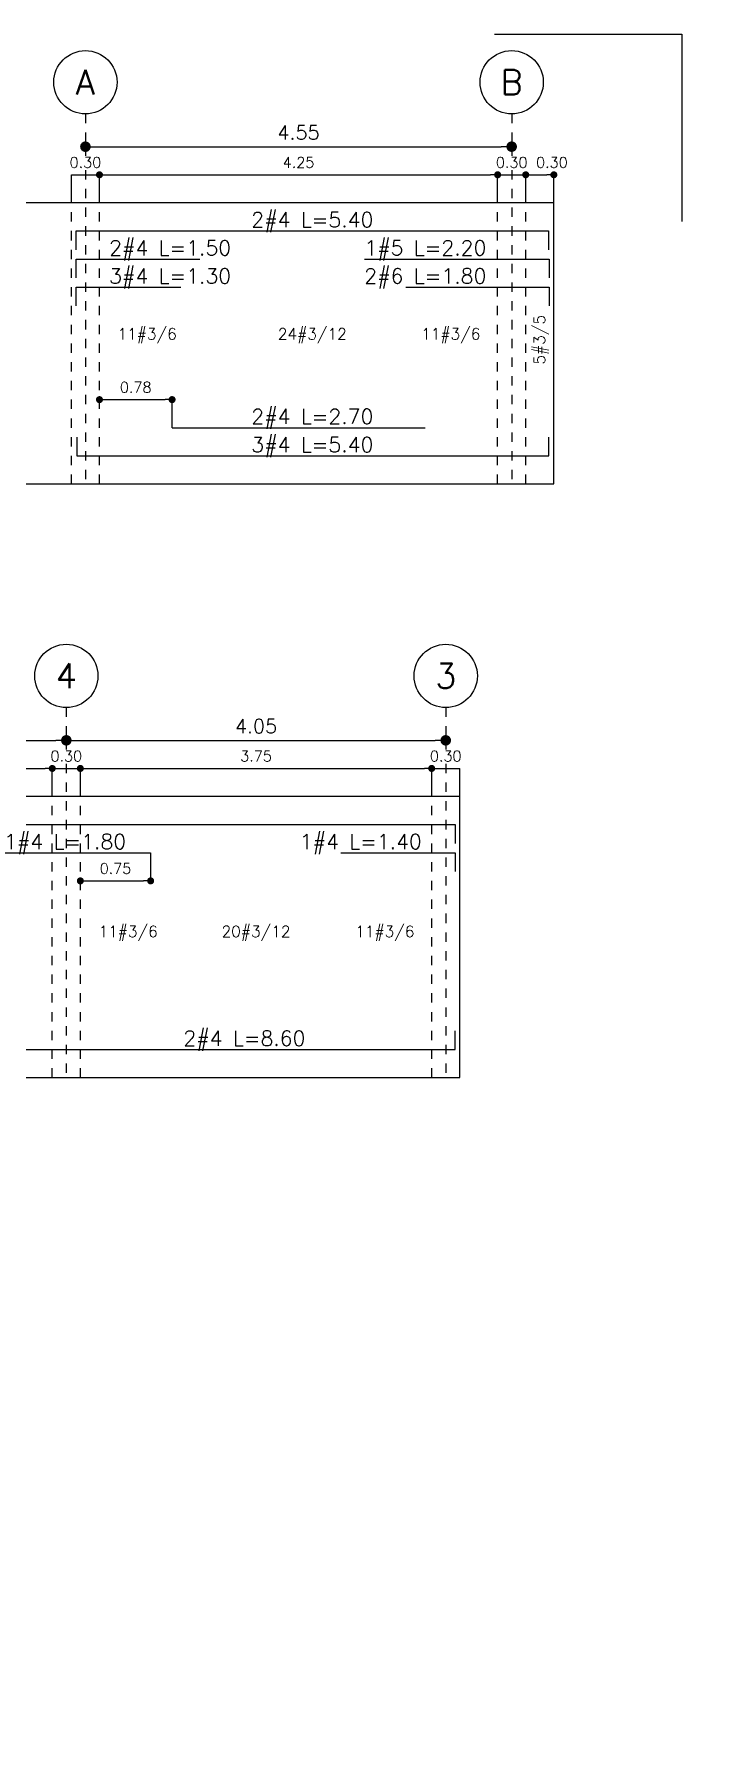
# Model space of a CAD drawing. Header units: millimetres. Extents: x -42 to 124, y -10 to 43.
# Drawn here: x 75.42 to 82.55, y 22.39 to 40.62 of the extents above; entities that cross this region are included whole.
import ezdxf
from ezdxf import colors
from ezdxf.entities.mleader import LeaderData, LeaderLine
from ezdxf.enums import TextEntityAlignment as Align
from ezdxf.math import Vec2, Vec3

# ---------------------------------------------------------------- set-up
doc = ezdxf.new("R2010")
doc.units = ezdxf.units.MM
doc.header["$LTSCALE"] = 0.01
doc.header["$PDMODE"] = 3
doc.linetypes.add('DASHDOT', pattern=[1, 0.5, -0.25, 0, -0.25])
doc.linetypes.add('DASHED2', pattern=[0.375, 0.25, -0.125])
for name, color, linetype in [('FC_BORDES', 4, 'Continuous'), ('FC_CIRCULO DE EJES', 3, 'Continuous'), ('FC_COTAS', 1, 'Continuous'), ('FC_COTAS @ 25', 1, 'Continuous'), ('FC_COTAS @ 75', 1, 'Continuous'), ('FC_COTAS EJES', 1, 'Continuous'), ('FC_COTAS EJES @ 75', 1, 'Continuous'), ('FC_EJES', 1, 'DASHDOT'), ('FC_PROYECCION', 6, 'DASHED2'), ('FC_R-175', 5, 'Continuous'), ('FC_R-60', 11, 'Continuous'), ('FC_R-80', 11, 'Continuous'), ('FC_REFUERZO', 5, 'Continuous')]:
    doc.layers.add(name, color=color, linetype=linetype)
doc.layers.add('FC_HOJA', color=230, linetype='Continuous', plot=False)
doc.styles.add('FC_TEXT1', font='romans.shx')
doc.styles.get("Standard").update_dxf_attribs({"font": 'romans.shx'})
doc.dimstyles.new('FC_COTAS', dxfattribs={"dimtxt": 0.0015, "dimasz": 0.001, "dimexe": 0, "dimexo": 0, "dimgap": 0.001, "dimtad": 1, "dimtih": 1, "dimtoh": 1, "dimzin": 0, "dimdsep": 46, "dimtxsty": 'FC_TEXT1', "dimblk": 'DOT', "dimcen": 0.09, "dimclrd": 256, "dimclre": 256, "dimclrt": 256, "dimadec": 0, "dimazin": 0, "dimtfac": 1, "dimtix": 1, "dimtmove": 2, "dimatfit": 3, "dimfxl": 1.002, "dimtolj": 1, "dimtzin": 0, "dimlwd": -1, "dimarcsym": 0})
doc.dimstyles.new('FC_COTAS EJES', dxfattribs={"dimtxt": 0.002, "dimasz": 0.0015, "dimexe": 0, "dimexo": 0, "dimgap": 0.001, "dimtad": 1, "dimtih": 1, "dimtoh": 1, "dimzin": 0, "dimdsep": 46, "dimtxsty": 'FC_TEXT1', "dimblk": 'DOT', "dimcen": 0.09, "dimclrd": 256, "dimclre": 256, "dimclrt": 256, "dimadec": 0, "dimazin": 0, "dimtfac": 1, "dimtix": 1, "dimtmove": 2, "dimatfit": 3, "dimfxl": 1.002, "dimtolj": 1, "dimtzin": 0, "dimlwd": -1, "dimarcsym": 0})

# ---------------------------------------------------------------- blocks, each defined once
blk = doc.blocks.new('FC_B_Eje')
at = {"layer": 'FC_CIRCULO DE EJES', "ltscale": 1.5}
blk.add_circle((0, 0), 0.0045, dxfattribs=at)
at = {"ltscale": 1.5, "style": 'FC_TEXT1'}
blk.add_attdef('EJE', text='', height=0.0035, dxfattribs=at).set_placement((0, 0), align=Align.MIDDLE_CENTER)
blk = doc.blocks.new('*D451')
at = {"layer": 'Defpoints', "color": 0, "ltscale": 0.6, "transparency": 16777216}
for p in [(75.82, 38.821), (76.12, 38.821)]:
    blk.add_point(p, dxfattribs=at)
at = {"layer": 'FC_COTAS', "lineweight": -2, "ltscale": 0.6, "transparency": 16777216}
for p, q in [((75.82, 38.821), (75.82, 39.121)), ((76.12, 38.821), (76.12, 39.121))]:
    blk.add_line(p, q, dxfattribs=at)
at = {"layer": 'FC_COTAS', "ltscale": 0.6, "transparency": 16777216}
blk.add_line((75.82, 39.121), (76.12, 39.121), dxfattribs=at)
at = {"layer": 'FC_COTAS', "ltscale": 0.6, "transparency": 16777216, "insert": (75.97, 39.253), "char_height": 0.1125, "attachment_point": 5, "style": 'FC_TEXT1', "bg_fill": 3, "box_fill_scale": 1.1, "bg_fill_color": 256, "bg_fill_true_color": 13158600, "bg_fill_transparency": 0}
blk.add_mtext('\\A1;0.30', dxfattribs=at)
at = {"layer": 'Defpoints', "color": 0, "ltscale": 0.6, "transparency": 16777216}
blk.add_point((76.12, 39.121), dxfattribs=at)
blk = doc.blocks.new('_Dot')
at = {"color": 0, "linetype": 'ByBlock', "lineweight": -2}
blk.add_line((-0.5, 0), (-1, 0), dxfattribs=at)
at = {"color": 0, "linetype": 'ByBlock', "const_width": 0.5}
blk.add_lwpolyline([(-0.25, 0, 1), (0.25, 0, 1)], format="xyb", close=True, dxfattribs=at)
blk = doc.blocks.new('*D452')
at = {"layer": 'Defpoints', "color": 0, "ltscale": 0.6, "transparency": 16777216}
for p in [(80.37, 39.121), (76.12, 38.821), (80.37, 38.821)]:
    blk.add_point(p, dxfattribs=at)
at = {"layer": 'FC_COTAS', "lineweight": -2, "ltscale": 0.6, "transparency": 16777216}
for p, q in [((76.12, 38.821), (76.12, 39.121)), ((80.37, 38.821), (80.37, 39.121))]:
    blk.add_line(p, q, dxfattribs=at)
at = {"layer": 'FC_COTAS', "ltscale": 0.6, "transparency": 16777216}
blk.add_line((76.195, 39.121), (80.295, 39.121), dxfattribs=at)
at = {"layer": 'FC_COTAS', "ltscale": 0.6, "transparency": 16777216, "xscale": 0.075, "yscale": 0.075, "zscale": 0.075, "rotation": 180}
blk.add_blockref('_Dot', (76.12, 39.121), dxfattribs=at)
at = {"layer": 'FC_COTAS', "ltscale": 0.6, "transparency": 16777216, "xscale": 0.075, "yscale": 0.075, "zscale": 0.075}
blk.add_blockref('_Dot', (80.37, 39.121), dxfattribs=at)
at = {"layer": 'FC_COTAS', "ltscale": 0.6, "transparency": 16777216, "insert": (78.245, 39.253), "char_height": 0.1125, "attachment_point": 5, "style": 'FC_TEXT1'}
blk.add_mtext('\\A1;4.25', dxfattribs=at)
blk = doc.blocks.new('*D453')
at = {"layer": 'Defpoints', "color": 0, "ltscale": 0.6, "transparency": 16777216}
for p in [(80.37, 38.821), (80.67, 38.821)]:
    blk.add_point(p, dxfattribs=at)
at = {"layer": 'FC_COTAS', "lineweight": -2, "ltscale": 0.6, "transparency": 16777216}
for p, q in [((80.37, 38.821), (80.37, 39.121)), ((80.67, 38.821), (80.67, 39.121))]:
    blk.add_line(p, q, dxfattribs=at)
at = {"layer": 'FC_COTAS', "ltscale": 0.6, "transparency": 16777216}
blk.add_line((80.37, 39.121), (80.67, 39.121), dxfattribs=at)
at = {"layer": 'FC_COTAS', "ltscale": 0.6, "transparency": 16777216, "insert": (80.52, 39.253), "char_height": 0.1125, "attachment_point": 5, "style": 'FC_TEXT1', "bg_fill": 3, "box_fill_scale": 1.1, "bg_fill_color": 256, "bg_fill_true_color": 13158600, "bg_fill_transparency": 0}
blk.add_mtext('\\A1;0.30', dxfattribs=at)
at = {"layer": 'Defpoints', "color": 0, "ltscale": 0.6, "transparency": 16777216}
blk.add_point((80.67, 39.121), dxfattribs=at)
blk = doc.blocks.new('*D433')
at = {"layer": 'Defpoints', "color": 0, "ltscale": 0.6, "transparency": 16777216}
for p in [(80.97, 39.121), (80.67, 38.821), (80.97, 38.821)]:
    blk.add_point(p, dxfattribs=at)
at = {"layer": 'FC_COTAS', "lineweight": -2, "ltscale": 0.6, "transparency": 16777216}
for p, q in [((80.67, 38.821), (80.67, 39.121)), ((80.97, 38.821), (80.97, 39.121))]:
    blk.add_line(p, q, dxfattribs=at)
at = {"layer": 'FC_COTAS', "ltscale": 0.6, "transparency": 16777216}
blk.add_line((80.745, 39.121), (80.895, 39.121), dxfattribs=at)
at = {"layer": 'FC_COTAS', "ltscale": 0.6, "transparency": 16777216, "xscale": 0.075, "yscale": 0.075, "zscale": 0.075, "rotation": 180}
blk.add_blockref('_Dot', (80.67, 39.121), dxfattribs=at)
at = {"layer": 'FC_COTAS', "ltscale": 0.6, "transparency": 16777216, "xscale": 0.075, "yscale": 0.075, "zscale": 0.075}
blk.add_blockref('_Dot', (80.97, 39.121), dxfattribs=at)
at = {"layer": 'FC_COTAS', "ltscale": 0.6, "transparency": 16777216, "insert": (80.949, 39.253), "char_height": 0.1125, "attachment_point": 5, "style": 'FC_TEXT1'}
blk.add_mtext('\\A1;0.30', dxfattribs=at)
blk = doc.blocks.new('*D454')
at = {"layer": 'Defpoints', "color": 0, "ltscale": 0.6, "transparency": 16777216}
for p in [(75.97, 39.421), (80.52, 39.421), (80.52, 39.421)]:
    blk.add_point(p, dxfattribs=at)
at = {"layer": 'FC_COTAS EJES', "ltscale": 0.6, "transparency": 16777216}
blk.add_line((76.082, 39.421), (80.407, 39.421), dxfattribs=at)
at = {"layer": 'FC_COTAS EJES', "ltscale": 0.6, "transparency": 16777216, "xscale": 0.1125, "yscale": 0.1125, "zscale": 0.1125, "rotation": 180}
blk.add_blockref('_Dot', (75.97, 39.421), dxfattribs=at)
at = {"layer": 'FC_COTAS EJES', "ltscale": 0.6, "transparency": 16777216, "xscale": 0.1125, "yscale": 0.1125, "zscale": 0.1125}
blk.add_blockref('_Dot', (80.52, 39.421), dxfattribs=at)
at = {"layer": 'FC_COTAS EJES', "ltscale": 0.6, "transparency": 16777216, "insert": (78.245, 39.571), "char_height": 0.15, "attachment_point": 5, "style": 'FC_TEXT1'}
blk.add_mtext('\\A1;4.55', dxfattribs=at)
blk = doc.blocks.new('*D488')
at = {"layer": 'Defpoints', "color": 0, "ltscale": 0.6, "transparency": 16777216}
for p in [(75.616, 32.784), (71.956, 32.484), (75.616, 32.484)]:
    blk.add_point(p, dxfattribs=at)
at = {"layer": 'FC_COTAS', "lineweight": -2, "ltscale": 0.6, "transparency": 16777216}
for p, q in [((71.956, 32.484), (71.956, 32.784)), ((75.616, 32.484), (75.616, 32.784))]:
    blk.add_line(p, q, dxfattribs=at)
at = {"layer": 'FC_COTAS', "ltscale": 0.6, "transparency": 16777216}
blk.add_line((72.031, 32.784), (75.541, 32.784), dxfattribs=at)
at = {"layer": 'FC_COTAS', "ltscale": 0.6, "transparency": 16777216, "xscale": 0.075, "yscale": 0.075, "zscale": 0.075, "rotation": 180}
blk.add_blockref('_Dot', (71.956, 32.784), dxfattribs=at)
at = {"layer": 'FC_COTAS', "ltscale": 0.6, "transparency": 16777216, "xscale": 0.075, "yscale": 0.075, "zscale": 0.075}
blk.add_blockref('_Dot', (75.616, 32.784), dxfattribs=at)
at = {"layer": 'FC_COTAS', "ltscale": 0.6, "transparency": 16777216, "insert": (73.786, 32.916), "char_height": 0.1125, "attachment_point": 5, "style": 'FC_TEXT1'}
blk.add_mtext('\\A1;3.66', dxfattribs=at)
blk = doc.blocks.new('*D489')
at = {"layer": 'Defpoints', "color": 0, "ltscale": 0.6, "transparency": 16777216}
for p in [(75.616, 32.484), (75.916, 32.484)]:
    blk.add_point(p, dxfattribs=at)
at = {"layer": 'FC_COTAS', "lineweight": -2, "ltscale": 0.6, "transparency": 16777216}
for p, q in [((75.616, 32.484), (75.616, 32.784)), ((75.916, 32.484), (75.916, 32.784))]:
    blk.add_line(p, q, dxfattribs=at)
at = {"layer": 'FC_COTAS', "ltscale": 0.6, "transparency": 16777216}
blk.add_line((75.616, 32.784), (75.916, 32.784), dxfattribs=at)
at = {"layer": 'FC_COTAS', "ltscale": 0.6, "transparency": 16777216, "insert": (75.766, 32.916), "char_height": 0.1125, "attachment_point": 5, "style": 'FC_TEXT1', "bg_fill": 3, "box_fill_scale": 1.1, "bg_fill_color": 256, "bg_fill_true_color": 13158600, "bg_fill_transparency": 0}
blk.add_mtext('\\A1;0.30', dxfattribs=at)
at = {"layer": 'Defpoints', "color": 0, "ltscale": 0.6, "transparency": 16777216}
blk.add_point((75.916, 32.784), dxfattribs=at)
blk = doc.blocks.new('*D490')
at = {"layer": 'Defpoints', "color": 0, "ltscale": 0.6, "transparency": 16777216}
for p in [(71.806, 33.084), (75.766, 33.084), (75.766, 33.084)]:
    blk.add_point(p, dxfattribs=at)
at = {"layer": 'FC_COTAS EJES', "ltscale": 0.6, "transparency": 16777216}
blk.add_line((71.919, 33.084), (75.654, 33.084), dxfattribs=at)
at = {"layer": 'FC_COTAS EJES', "ltscale": 0.6, "transparency": 16777216, "xscale": 0.1125, "yscale": 0.1125, "zscale": 0.1125, "rotation": 180}
blk.add_blockref('_Dot', (71.806, 33.084), dxfattribs=at)
at = {"layer": 'FC_COTAS EJES', "ltscale": 0.6, "transparency": 16777216, "xscale": 0.1125, "yscale": 0.1125, "zscale": 0.1125}
blk.add_blockref('_Dot', (75.766, 33.084), dxfattribs=at)
at = {"layer": 'FC_COTAS EJES', "ltscale": 0.6, "transparency": 16777216, "insert": (73.786, 33.234), "char_height": 0.15, "attachment_point": 5, "style": 'FC_TEXT1'}
blk.add_mtext('\\A1;3.96', dxfattribs=at)
blk = doc.blocks.new('*D491')
at = {"layer": 'Defpoints', "color": 0, "ltscale": 0.6, "transparency": 16777216}
for p in [(75.766, 33.084), (79.816, 33.084), (79.816, 33.084)]:
    blk.add_point(p, dxfattribs=at)
at = {"layer": 'FC_COTAS', "ltscale": 0.6, "transparency": 16777216}
blk.add_line((75.879, 33.084), (79.704, 33.084), dxfattribs=at)
at = {"layer": 'FC_COTAS', "ltscale": 0.6, "transparency": 16777216, "xscale": 0.1125, "yscale": 0.1125, "zscale": 0.1125, "rotation": 180}
blk.add_blockref('_Dot', (75.766, 33.084), dxfattribs=at)
at = {"layer": 'FC_COTAS', "ltscale": 0.6, "transparency": 16777216, "xscale": 0.1125, "yscale": 0.1125, "zscale": 0.1125}
blk.add_blockref('_Dot', (79.816, 33.084), dxfattribs=at)
at = {"layer": 'FC_COTAS', "ltscale": 0.6, "transparency": 16777216, "insert": (77.791, 33.234), "char_height": 0.15, "attachment_point": 5, "style": 'FC_TEXT1'}
blk.add_mtext('\\A1;4.05', dxfattribs=at)
blk = doc.blocks.new('*D492')
at = {"layer": 'Defpoints', "color": 0, "ltscale": 0.6, "transparency": 16777216}
for p in [(79.666, 32.784), (75.916, 32.484), (79.666, 32.484)]:
    blk.add_point(p, dxfattribs=at)
at = {"layer": 'FC_COTAS', "lineweight": -2, "ltscale": 0.6, "transparency": 16777216}
for p, q in [((75.916, 32.484), (75.916, 32.784)), ((79.666, 32.484), (79.666, 32.784))]:
    blk.add_line(p, q, dxfattribs=at)
at = {"layer": 'FC_COTAS', "ltscale": 0.6, "transparency": 16777216}
blk.add_line((75.991, 32.784), (79.591, 32.784), dxfattribs=at)
at = {"layer": 'FC_COTAS', "ltscale": 0.6, "transparency": 16777216, "xscale": 0.075, "yscale": 0.075, "zscale": 0.075, "rotation": 180}
blk.add_blockref('_Dot', (75.916, 32.784), dxfattribs=at)
at = {"layer": 'FC_COTAS', "ltscale": 0.6, "transparency": 16777216, "xscale": 0.075, "yscale": 0.075, "zscale": 0.075}
blk.add_blockref('_Dot', (79.666, 32.784), dxfattribs=at)
at = {"layer": 'FC_COTAS', "ltscale": 0.6, "transparency": 16777216, "insert": (77.791, 32.916), "char_height": 0.1125, "attachment_point": 5, "style": 'FC_TEXT1'}
blk.add_mtext('\\A1;3.75', dxfattribs=at)
blk = doc.blocks.new('*D493')
at = {"layer": 'Defpoints', "color": 0, "ltscale": 0.6, "transparency": 16777216}
for p in [(79.666, 32.484), (79.966, 32.484)]:
    blk.add_point(p, dxfattribs=at)
at = {"layer": 'FC_COTAS', "lineweight": -2, "ltscale": 0.6, "transparency": 16777216}
for p, q in [((79.666, 32.484), (79.666, 32.784)), ((79.966, 32.484), (79.966, 32.784))]:
    blk.add_line(p, q, dxfattribs=at)
at = {"layer": 'FC_COTAS', "ltscale": 0.6, "transparency": 16777216}
blk.add_line((79.666, 32.784), (79.966, 32.784), dxfattribs=at)
at = {"layer": 'FC_COTAS', "ltscale": 0.6, "transparency": 16777216, "insert": (79.816, 32.916), "char_height": 0.1125, "attachment_point": 5, "style": 'FC_TEXT1', "bg_fill": 3, "box_fill_scale": 1.1, "bg_fill_color": 256, "bg_fill_true_color": 13158600, "bg_fill_transparency": 0}
blk.add_mtext('\\A1;0.30', dxfattribs=at)
at = {"layer": 'Defpoints', "color": 0, "ltscale": 0.6, "transparency": 16777216}
blk.add_point((79.966, 32.784), dxfattribs=at)
blk = doc.blocks.new('*D432')
at = {"layer": 'Defpoints', "color": 0, "ltscale": 0.6, "transparency": 16777216}
for p in [(76.12, 36.721), (76.895, 36.721), (76.895, 36.421)]:
    blk.add_point(p, dxfattribs=at)
at = {"layer": 'FC_COTAS', "ltscale": 0.6, "transparency": 16777216}
blk.add_line((76.195, 36.721), (76.82, 36.721), dxfattribs=at)
at = {"layer": 'FC_COTAS', "lineweight": -2, "ltscale": 0.6, "transparency": 16777216}
blk.add_line((76.895, 36.421), (76.895, 36.721), dxfattribs=at)
at = {"layer": 'FC_COTAS', "ltscale": 0.6, "transparency": 16777216, "xscale": 0.075, "yscale": 0.075, "zscale": 0.075, "rotation": 180}
blk.add_blockref('_Dot', (76.12, 36.721), dxfattribs=at)
at = {"layer": 'FC_COTAS', "ltscale": 0.6, "transparency": 16777216, "xscale": 0.075, "yscale": 0.075, "zscale": 0.075}
blk.add_blockref('_Dot', (76.895, 36.721), dxfattribs=at)
at = {"layer": 'FC_COTAS', "ltscale": 0.6, "transparency": 16777216, "insert": (76.507, 36.853), "char_height": 0.1125, "attachment_point": 5, "style": 'FC_TEXT1'}
blk.add_mtext('\\A1;0.78', dxfattribs=at)
blk = doc.blocks.new('*D438')
at = {"layer": 'Defpoints', "color": 0, "ltscale": 0.6, "transparency": 16777216}
for p in [(76.666, 31.884), (75.916, 31.584), (76.666, 31.584)]:
    blk.add_point(p, dxfattribs=at)
at = {"layer": 'FC_COTAS', "lineweight": -2, "ltscale": 0.6, "transparency": 16777216}
blk.add_line((76.666, 31.884), (76.666, 31.584), dxfattribs=at)
at = {"layer": 'FC_COTAS', "ltscale": 0.6, "transparency": 16777216}
blk.add_line((75.991, 31.584), (76.591, 31.584), dxfattribs=at)
at = {"layer": 'FC_COTAS', "ltscale": 0.6, "transparency": 16777216, "xscale": 0.075, "yscale": 0.075, "zscale": 0.075, "rotation": 180}
blk.add_blockref('_Dot', (75.916, 31.584), dxfattribs=at)
at = {"layer": 'FC_COTAS', "ltscale": 0.6, "transparency": 16777216, "xscale": 0.075, "yscale": 0.075, "zscale": 0.075}
blk.add_blockref('_Dot', (76.666, 31.584), dxfattribs=at)
at = {"layer": 'FC_COTAS', "ltscale": 0.6, "transparency": 16777216, "insert": (76.291, 31.716), "char_height": 0.1125, "attachment_point": 5, "style": 'FC_TEXT1'}
blk.add_mtext('\\A1;0.75', dxfattribs=at)

msp = doc.modelspace()

# ---------------------------------------------------------------- linework, layer by layer
at = {"layer": 'FC_BORDES'}
for points in [[(73.22, 35.821), (80.97, 35.821), (80.97, 38.821), (73.22, 38.821)], [(69.056, 29.484), (79.966, 29.484), (79.966, 32.484), (69.056, 32.484)]]:
    msp.add_lwpolyline(points, close=True, dxfattribs=at)
at = {"layer": 'FC_EJES', "ltscale": 0.6}
for p, q in [((75.97, 39.771), (75.97, 35.821)), ((80.52, 39.771), (80.52, 35.821)), ((75.766, 33.434), (75.766, 29.484)), ((79.816, 33.434), (79.816, 29.484))]:
    msp.add_line(p, q, dxfattribs=at)
at = {"layer": 'FC_HOJA', "ltscale": 0.6}
msp.add_lwpolyline([(80.337, 40.622), (82.337, 40.622), (82.337, 38.622)], dxfattribs=at)
at = {"layer": 'FC_PROYECCION', "ltscale": 0.6}
for p, q in [((75.82, 35.821), (75.82, 38.821)), ((76.12, 35.821), (76.12, 38.821)), ((80.37, 35.821), (80.37, 38.821)), ((80.67, 35.821), (80.67, 38.821)), ((75.616, 29.484), (75.616, 32.484)), ((75.916, 29.484), (75.916, 32.484)), ((79.666, 29.484), (79.666, 32.484))]:
    msp.add_line(p, q, dxfattribs=at)
at = {"layer": 'FC_REFUERZO'}
for p, q in [((76.895, 36.421), (79.595, 36.421)), ((74.866, 31.884), (76.666, 31.884))]:
    msp.add_line(p, q, dxfattribs=at)
for points in [[(75.872, 38.321), (75.872, 38.521), (80.912, 38.521), (80.912, 38.321)], [(75.87, 38.021), (75.87, 38.221), (77.19, 38.221)], [(78.95, 38.221), (80.92, 38.221), (80.92, 38.021)], [(75.87, 37.721), (75.87, 37.921), (76.99, 37.921)], [(79.39, 37.921), (80.92, 37.921), (80.92, 37.721)], [(75.877, 36.321), (75.877, 36.121), (80.917, 36.121), (80.917, 36.321)], [(71.691, 31.984), (71.691, 32.184), (79.916, 32.184), (79.916, 31.984)], [(78.696, 31.884), (79.916, 31.884), (79.916, 31.684)], [(71.691, 29.984), (71.691, 29.784), (79.916, 29.784), (79.916, 29.984)]]:
    msp.add_lwpolyline(points, dxfattribs=at)

# ---------------------------------------------------------------- block references
at = {"layer": 'FC_R-175'}
ref = msp.add_blockref('FC_B_Eje', (75.97, 40.109), dxfattribs=dict(at, xscale=75, yscale=75, zscale=75))
ref.add_attrib('EJE', 'A', dxfattribs={"layer": '0', "color": 0, "ltscale": 1.5, "height": 0.263, "style": 'FC_TEXT1'}).set_placement((75.97, 40.109), align=Align.MIDDLE_CENTER)
ref = msp.add_blockref('FC_B_Eje', (80.52, 40.109), dxfattribs=dict(at, xscale=75, yscale=75, zscale=75))
ref.add_attrib('EJE', 'B', dxfattribs={"layer": '0', "color": 0, "ltscale": 1.5, "height": 0.263, "style": 'FC_TEXT1'}).set_placement((80.52, 40.109), align=Align.MIDDLE_CENTER)
ref = msp.add_blockref('FC_B_Eje', (75.766, 33.772), dxfattribs=dict(at, xscale=75, yscale=75, zscale=75))
ref.add_attrib('EJE', '4', dxfattribs={"layer": '0', "color": 0, "ltscale": 1.5, "height": 0.263, "style": 'FC_TEXT1'}).set_placement((75.766, 33.772), align=Align.MIDDLE_CENTER)
ref = msp.add_blockref('FC_B_Eje', (79.816, 33.772), dxfattribs=dict(at, xscale=75, yscale=75, zscale=75))
ref.add_attrib('EJE', '3', dxfattribs={"layer": '0', "color": 0, "ltscale": 1.5, "height": 0.263, "style": 'FC_TEXT1'}).set_placement((79.816, 33.772), align=Align.MIDDLE_CENTER)

# ---------------------------------------------------------------- texts
at = {"layer": 'FC_R-60'}
msp.add_text('5#3/5', height=0.12, rotation=90, dxfattribs=at).set_placement((80.876, 37.36), align=Align.CENTER)
for s, p in [('11#3/6', (76.629, 37.362)), ('24#3/12', (78.392, 37.362)), ('11#3/6', (79.87, 37.362)), ('11#3/6', (76.426, 30.984)), ('20#3/12', (77.791, 30.984)), ('11#3/6', (79.166, 30.984))]:
    msp.add_text(s, height=0.12, dxfattribs=at).set_placement(p, align=Align.CENTER)
at = {"layer": 'FC_R-80'}
for s, p in [('2#4 L=5.40', (78.392, 38.561)), ('2#4 L=1.50', (76.874, 38.261)), ('1#5 L=2.20', (79.598, 38.261)), ('3#4 L=1.30', (76.874, 37.961)), ('2#6 L=1.80', (79.598, 37.961)), ('2#4 L=2.70', (78.392, 36.461)), ('3#4 L=5.40', (78.392, 36.161)), ('1#4 L=1.80', (75.753, 31.924)), ('1#4 L=1.40', (78.909, 31.924)), ('2#4 L=8.60', (77.667, 29.824))]:
    msp.add_text(s, height=0.16, dxfattribs=at).set_placement(p, align=Align.CENTER)

# ---------------------------------------------------------------- dimensions: what is measured, and where the dimension line sits
at = {"layer": 'FC_COTAS @ 75', "ltscale": 0.6}
for base, p1, p2, picture, middle in [((76.894738415, 36.721286958), (76.119738415, 36.721286958), (76.894738415, 36.421286958), '*D432', (76.507238415, 36.852536958)), ((75.616, 32.784), (71.956, 32.484), (75.616, 32.484), '*D488', (73.786, 32.916)), ((76.666, 31.584), (75.916, 31.584), (76.666, 31.884), '*D438', (76.291, 31.716))]:
    dim = msp.add_linear_dim(base=base, p1=p1, p2=p2, dimstyle='FC_COTAS', override={"dimscale": 75, "dimtix": 1, "dimtofl": 1, "dimtmove": 2, "dimatfit": 3}, dxfattribs=at)
    dim.commit()
    dim.dimension.update_dxf_attribs({"geometry": picture, "text_midpoint": middle})

# ---------------------------------------------------------------- leaders
at = {"layer": 'FC_COTAS @ 25', "ltscale": 0.6}
ml = msp.add_multileader_mtext('Standard', dxfattribs=at)
ml.set_content('Ver detalle 1', color=11, style='FC_TEXT1')
ml.set_leader_properties()
ml.build(insert=Vec2(0, 0))
ml.multileader.update_dxf_attribs({"text_left_attachment_type": 6, "text_right_attachment_type": 6, "dogleg_length": 0.008, "arrow_head_size": 0.05, "scale": 25})
ctx = ml.context
ctx.base_point, ctx.scale, ctx.char_height, ctx.arrow_head_size, ctx.landing_gap_size, ctx.plane_origin = Vec3(98.716, 23.335), 25, 0.05, 0.05, 0.025, Vec3(98.709, 23.943)
ctx.left_attachment, ctx.right_attachment, ctx.text_align_type = 6, 6, 2
notes = []
notes.append((ctx, [(0, (1, 1, 0), (98.651, 23.335), (1, 0), 0.0651, [(0, [(98.544, 23.154)], 0, [])])]))
ctx.mtext.insert, ctx.mtext.width, ctx.mtext.alignment, ctx.mtext.flow_direction = Vec3(99.224, 23.395), 0.79823, 3, 5
ml = msp.add_multileader_mtext('Standard', dxfattribs=at)
ml.set_content('V-A (30x30)\\P(No se indica su refuerzo)', color=11, style='FC_TEXT1')
ml.set_leader_properties()
ml.build(insert=Vec2(0, 0))
ml.multileader.update_dxf_attribs({"text_left_attachment_type": 6, "text_right_attachment_type": 6, "dogleg_length": 0.008, "arrow_head_size": 0.05, "scale": 25})
ctx = ml.context
ctx.base_point, ctx.scale, ctx.char_height, ctx.arrow_head_size, ctx.landing_gap_size, ctx.plane_origin = Vec3(98.772, 22.477), 25, 0.05, 0.05, 0.025, Vec3(98.686, 23.002)
ctx.left_attachment, ctx.right_attachment, ctx.text_align_type = 6, 6, 2
notes.append((ctx, [(0, (1, 1, 0), (98.707, 22.477), (1, 0), 0.0651, [(0, [(98.522, 22.675)], 0, [])])]))
ctx.mtext.insert, ctx.mtext.width, ctx.mtext.alignment, ctx.mtext.flow_direction = Vec3(99.445, 22.544), 0.79823, 3, 5
for ctx, leaders in notes:
    for number, flags, end, landing, length, lines in leaders:
        leader = LeaderData()
        leader.index, (leader.has_last_leader_line, leader.has_dogleg_vector, leader.attachment_direction) = number, flags
        leader.last_leader_point, leader.dogleg_vector, leader.dogleg_length = Vec3(end), Vec3(landing), length
        for number, points, colour, breaks in lines:
            line = LeaderLine()
            line.index, line.vertices, line.color, line.breaks = number, Vec3.list(points), colors.encode_raw_color(colour), breaks
            leader.lines.append(line)
        ctx.leaders.append(leader)

# ---------------------------------------------------------------- next in the draw order: dimensions: what is measured, and where the dimension line sits
at = {"layer": 'FC_COTAS @ 75', "ltscale": 0.6}
for base, p1, p2, picture, middle in [((76.12, 39.121), (75.82, 38.821), (76.12, 38.821), '*D451', (75.97, 39.253)), ((75.916, 32.784), (75.616, 32.484), (75.916, 32.484), '*D489', (75.766, 32.916))]:
    dim = msp.add_linear_dim(base=base, p1=p1, p2=p2, dimstyle='FC_COTAS', override={"dimscale": 75, "dimtix": 1, "dimtofl": 1, "dimtmove": 2, "dimatfit": 3, "dimtfill": 1}, dxfattribs=at)
    dim.commit()
    dim.dimension.update_dxf_attribs({"geometry": picture, "text_midpoint": middle})

# ---------------------------------------------------------------- next in the draw order: dimensions: what is measured, and where the dimension line sits
for base, p1, p2, dimstyle, picture, middle in [((80.37, 39.121), (76.12, 38.821), (80.37, 38.821), 'FC_COTAS', '*D452', (78.245, 39.253)), ((79.816, 33.084), (75.766, 33.084), (79.816, 33.084), 'FC_COTAS EJES', '*D491', (77.791, 33.234)), ((79.666, 32.784), (75.916, 32.484), (79.666, 32.484), 'FC_COTAS', '*D492', (77.791, 32.916))]:
    dim = msp.add_linear_dim(base=base, p1=p1, p2=p2, dimstyle=dimstyle, override={"dimscale": 75, "dimtix": 1, "dimtofl": 1, "dimtmove": 2, "dimatfit": 3}, dxfattribs=at)
    dim.commit()
    dim.dimension.update_dxf_attribs({"geometry": picture, "text_midpoint": middle})
at = {"layer": 'FC_COTAS EJES @ 75', "ltscale": 0.6}
dim = msp.add_linear_dim(base=(75.766, 33.084), p1=(71.806, 33.084), p2=(75.766, 33.084), dimstyle='FC_COTAS EJES', override={"dimscale": 75, "dimtix": 1, "dimtofl": 1, "dimtmove": 2, "dimatfit": 3}, dxfattribs=at)
dim.commit()
dim.dimension.update_dxf_attribs({"geometry": '*D490', "text_midpoint": (73.786, 33.234)})

# ---------------------------------------------------------------- next in the draw order: dimensions: what is measured, and where the dimension line sits
at = {"layer": 'FC_COTAS @ 75', "ltscale": 0.6}
for base, p1, p2, picture, middle in [((80.67, 39.121), (80.37, 38.821), (80.67, 38.821), '*D453', (80.52, 39.253)), ((79.966, 32.784), (79.666, 32.484), (79.966, 32.484), '*D493', (79.816, 32.916))]:
    dim = msp.add_linear_dim(base=base, p1=p1, p2=p2, dimstyle='FC_COTAS', override={"dimscale": 75, "dimtix": 1, "dimtofl": 1, "dimtmove": 2, "dimatfit": 3, "dimtfill": 1}, dxfattribs=at)
    dim.commit()
    dim.dimension.update_dxf_attribs({"geometry": picture, "text_midpoint": middle})

# ---------------------------------------------------------------- next in the draw order: dimensions: what is measured, and where the dimension line sits
dim = msp.add_linear_dim(base=(80.97, 39.121), p1=(80.67, 38.821), p2=(80.97, 38.821), dimstyle='FC_COTAS', override={"dimscale": 75, "dimtix": 1, "dimtofl": 1, "dimtmove": 2, "dimatfit": 3}, dxfattribs=at)
dim.commit()
dim.dimension.update_dxf_attribs({"geometry": '*D433', "text_midpoint": (80.949, 39.253), "dimtype": 128})
at = {"layer": 'FC_COTAS EJES @ 75', "ltscale": 0.6}
dim = msp.add_linear_dim(base=(80.52, 39.421), p1=(75.97, 39.421), p2=(80.52, 39.421), dimstyle='FC_COTAS EJES', override={"dimscale": 75, "dimtix": 1, "dimtofl": 1, "dimtmove": 2, "dimatfit": 3}, dxfattribs=at)
dim.commit()
dim.dimension.update_dxf_attribs({"geometry": '*D454', "text_midpoint": (78.245, 39.571)})

doc.saveas('drawing.dxf')
